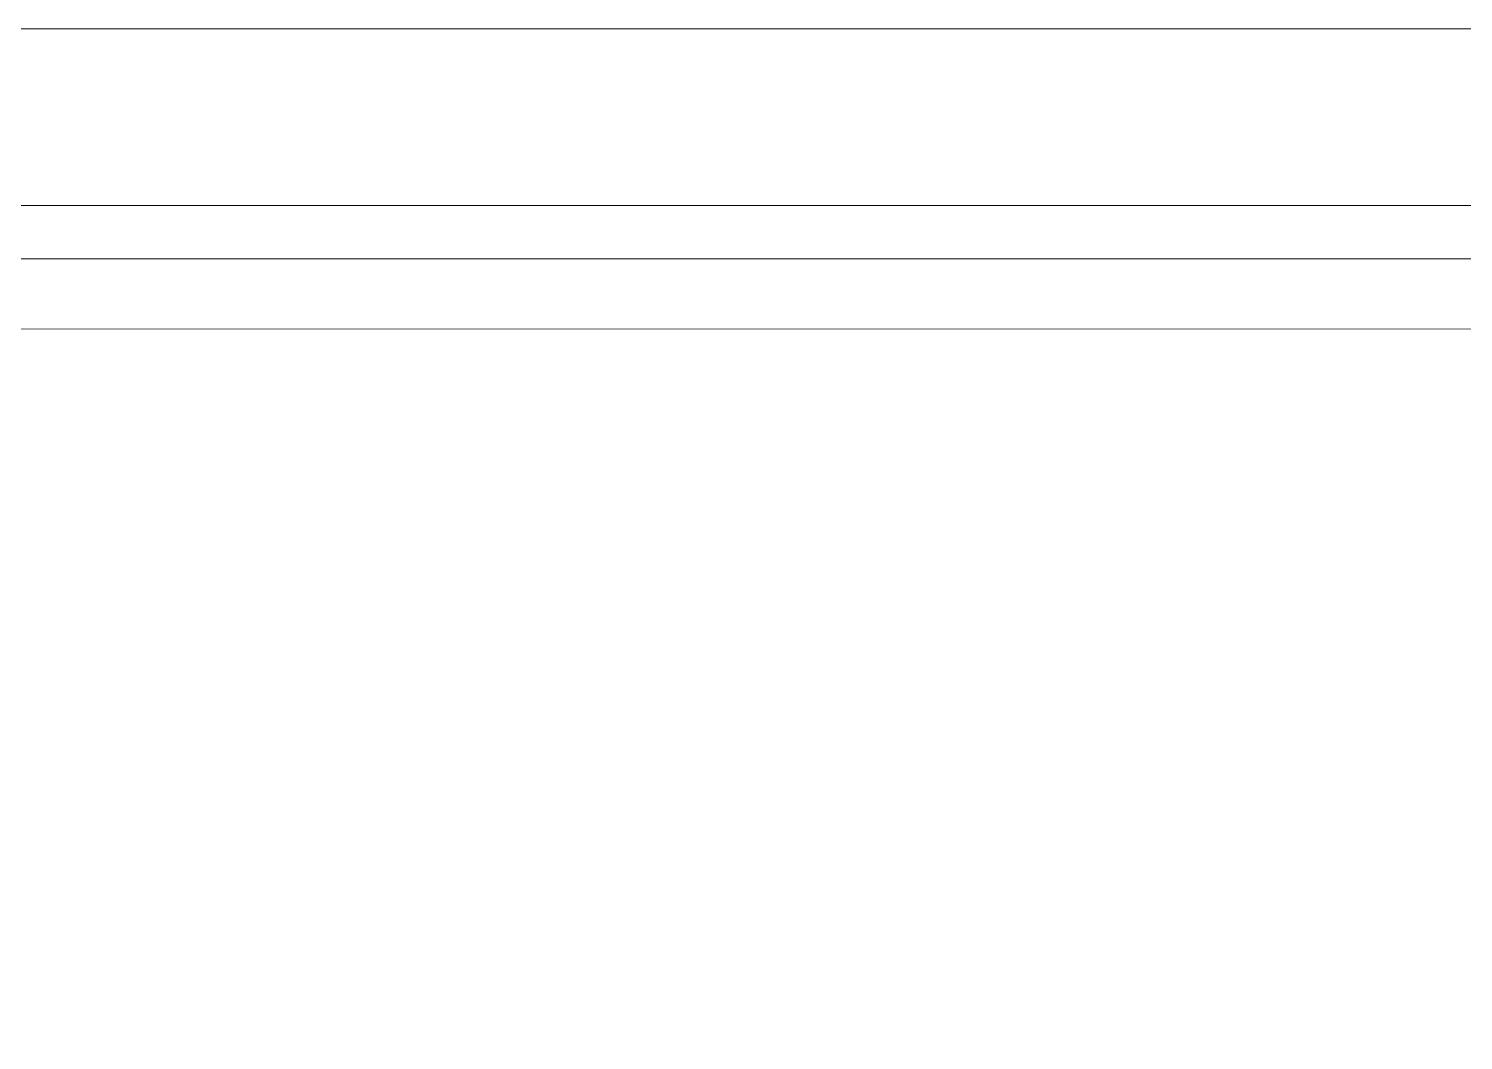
# Model space of a CAD drawing. Header units: metres. Extents: x 48 to 635, y -15 to 39.
# Drawn here: x 486.8089 to 487.0889, y -11.8563 to -11.6589 of the extents above; entities that cross this region are included whole.
import ezdxf

# ---------------------------------------------------------------- set-up
doc = ezdxf.new("R2010")
doc.units = ezdxf.units.M
doc.header["$MEASUREMENT"] = 0
doc.linetypes.add('Wipeout_Contour', pattern=[1, 0, -1])
for name, color, linetype in [('Interior - Furniture', 7, 'Continuous'), ('Shell - Roof', 7, 'Continuous'), ('Structural - Bearing', 7, 'Continuous')]:
    doc.layers.add(name, color=color, linetype=linetype)

msp = doc.modelspace()

# ---------------------------------------------------------------- wipeouts: each hides what was drawn before it
at = {"color": 254, "linetype": 'Wipeout_Contour', "lineweight": 0, "ltscale": 1945.636432}
msp.add_wipeout([(485.21314, -11.65893), (485.21314, -11.6934), (487.32418, -11.6934), (487.32418, -11.65893)], dxfattribs=at).dxf.layer = 'Interior - Furniture'
at = {"color": 254, "linetype": 'Wipeout_Contour', "lineweight": 0, "ltscale": 1945.647137}
msp.add_wipeout([(487.32418, -11.71746), (485.21314, -11.71746), (485.21314, -11.85627), (487.32418, -11.85627)], dxfattribs=at).dxf.layer = 'Structural - Bearing'

# ---------------------------------------------------------------- next in the draw order: linework, layer by layer
at = {"layer": 'Interior - Furniture', "color": 104, "linetype": 'Continuous', "lineweight": 13, "true_color": 0x029e21}
msp.add_line((487.32418, -11.65893), (485.21314, -11.65893), dxfattribs=at)
at = {"layer": 'Structural - Bearing', "color": 251, "linetype": 'Continuous', "lineweight": 20, "true_color": 0x6a6a6a}
msp.add_line((487.32418, -11.71746), (485.21314, -11.71746), dxfattribs=at)

# ---------------------------------------------------------------- next in the draw order: wipeouts: each hides what was drawn before it
at = {"color": 254, "linetype": 'Wipeout_Contour', "lineweight": 0, "ltscale": 1945.639745}
msp.add_wipeout([(485.21314, -11.71746), (487.32418, -11.71746), (487.32418, -11.70382), (485.21314, -11.70382)], dxfattribs=at).dxf.layer = 'Shell - Roof'

# ---------------------------------------------------------------- next in the draw order: wipeouts: each hides what was drawn before it
at = {"color": 254, "linetype": 'Wipeout_Contour', "lineweight": 0, "ltscale": 1945.638587}
msp.add_wipeout([(485.21314, -11.6934), (485.21314, -11.70382), (487.32418, -11.70382), (487.32418, -11.6934)], dxfattribs=at).dxf.layer = 'Interior - Furniture'

# ---------------------------------------------------------------- next in the draw order: linework, layer by layer
at = {"layer": 'Interior - Furniture', "color": 104, "linetype": 'Continuous', "lineweight": 13, "true_color": 0x029e21}
for p, q in [((487.32418, -11.6934), (485.21314, -11.6934)), ((485.21314, -11.70382), (487.32418, -11.70382))]:
    msp.add_line(p, q, dxfattribs=at)

doc.saveas('drawing.dxf')
